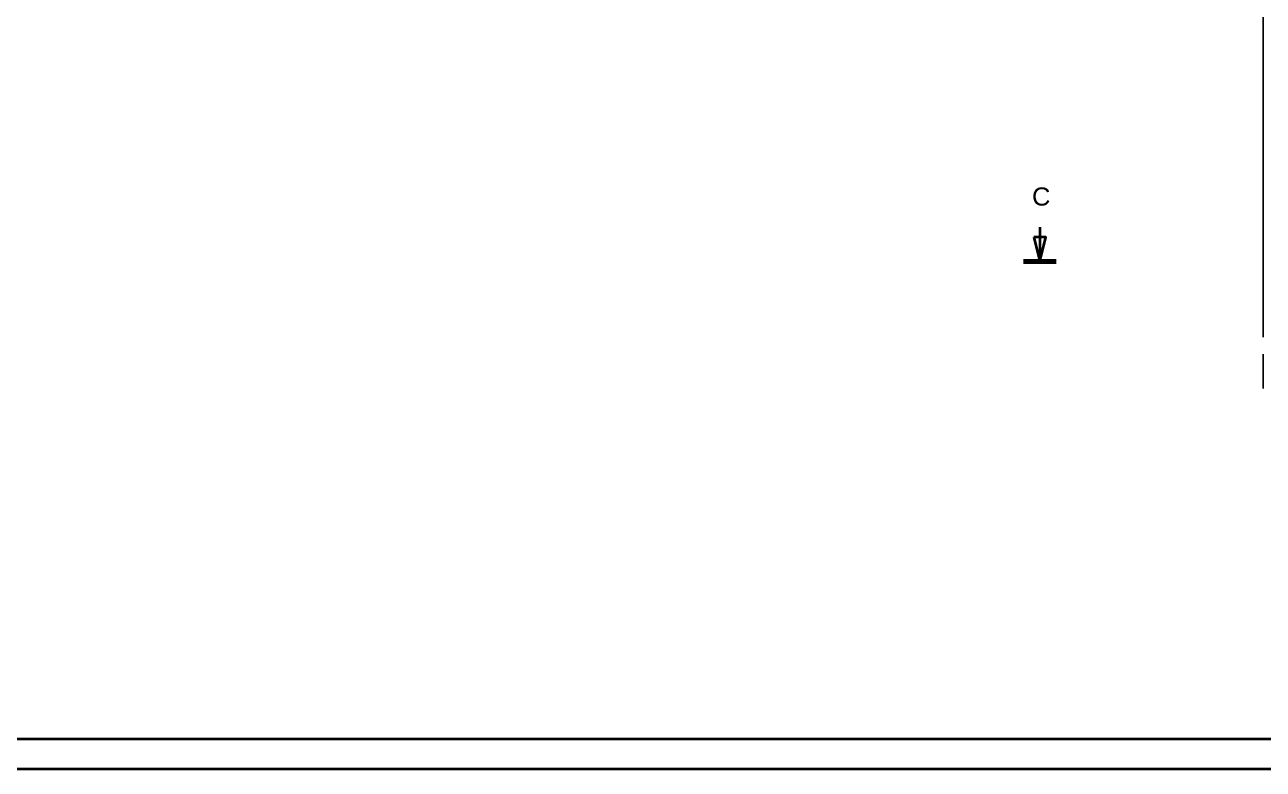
# Model space of a CAD drawing. Header units: millimetres. Extents: x 0 to 157650, y 0 to 89100.
# Drawn here: x 39687 to 70361, y 0 to 18444 of the extents above; entities that cross this region are included whole.
import ezdxf

# ---------------------------------------------------------------- set-up
doc = ezdxf.new("R2010")
doc.units = ezdxf.units.MM
doc.header["$LTSCALE"] = 150
doc.linetypes.add('CHAIN', pattern=[0.3543, 0.2362, -0.0295, 0.0591, -0.0295])
doc.layers.get('0').update_dxf_attribs({"lineweight": 18})
for name, color, linetype, lineweight in [('Border', 7, 'Continuous', 35), ('Section Line', 7, 'CHAIN', 35), ('Visible', 7, 'Continuous', 25)]:
    doc.layers.add(name, color=color, linetype=linetype, lineweight=lineweight)
doc.styles.add('Title', font='arial.ttf')

# ---------------------------------------------------------------- blocks, each defined once
blk = doc.blocks.new('Borders Bigadan Border')
at = {"layer": 'Border'}
for p, q in [((20, 5), (1046, 5)), ((1051, 0), (0, 0))]:
    blk.add_line(p, q, dxfattribs=at)
blk = doc.blocks.new('2dTransSection2')
at = {"layer": 'Section Line', "linetype": 'Continuous'}
for p, q in [((432.19, 89.55), (432.19, 87.87)), ((431.19, 87.87), (432.19, 83.87)), ((433.19, 87.87), (431.19, 87.87)), ((432.19, 87.87), (432.19, 83.87)), ((432.19, 83.87), (433.19, 87.87))]:
    blk.add_line(p, q, dxfattribs=at)
at = {"layer": 'Section Line', "linetype": 'Continuous', "lineweight": 70}
blk.add_line((434.89, 83.87), (429.49, 83.87), dxfattribs=at)
at = {"layer": 'Section Line', "linetype": 'Continuous', "flags": 128}
blk.add_lwpolyline([(431.19, 87.87), (432.19, 83.87), (433.19, 87.87), (431.19, 87.87)], dxfattribs=at)
at = {"layer": 'Section Line'}
blk.add_solid([(431.19, 87.87), (432.19, 83.87), (433.19, 87.87), (431.19, 87.87)], dxfattribs=at)
at = {"layer": 'Section Line', "insert": (430.9, 93.05), "char_height": 3, "attachment_point": 7, "style": 'Title'}
blk.add_mtext('C', dxfattribs=at)

msp = doc.modelspace()

# ---------------------------------------------------------------- linework, layer by layer
at = {"layer": 'Visible', "color": 9, "true_color": 0xc0c0c0}
for p, q in [((70361, 10705), (70361, 23547)), ((70361, 9430), (70361, 10285))]:
    msp.add_line(p, q, dxfattribs=at)

# ---------------------------------------------------------------- block references
at = {"xscale": 150, "yscale": 150, "zscale": 150}
msp.add_blockref('Borders Bigadan Border', (0, 0), dxfattribs=at)
at = {"layer": 'Section Line', "xscale": 150, "yscale": 150, "zscale": 150}
msp.add_blockref('2dTransSection2', (0, 0), dxfattribs=at)

doc.saveas('drawing.dxf')
